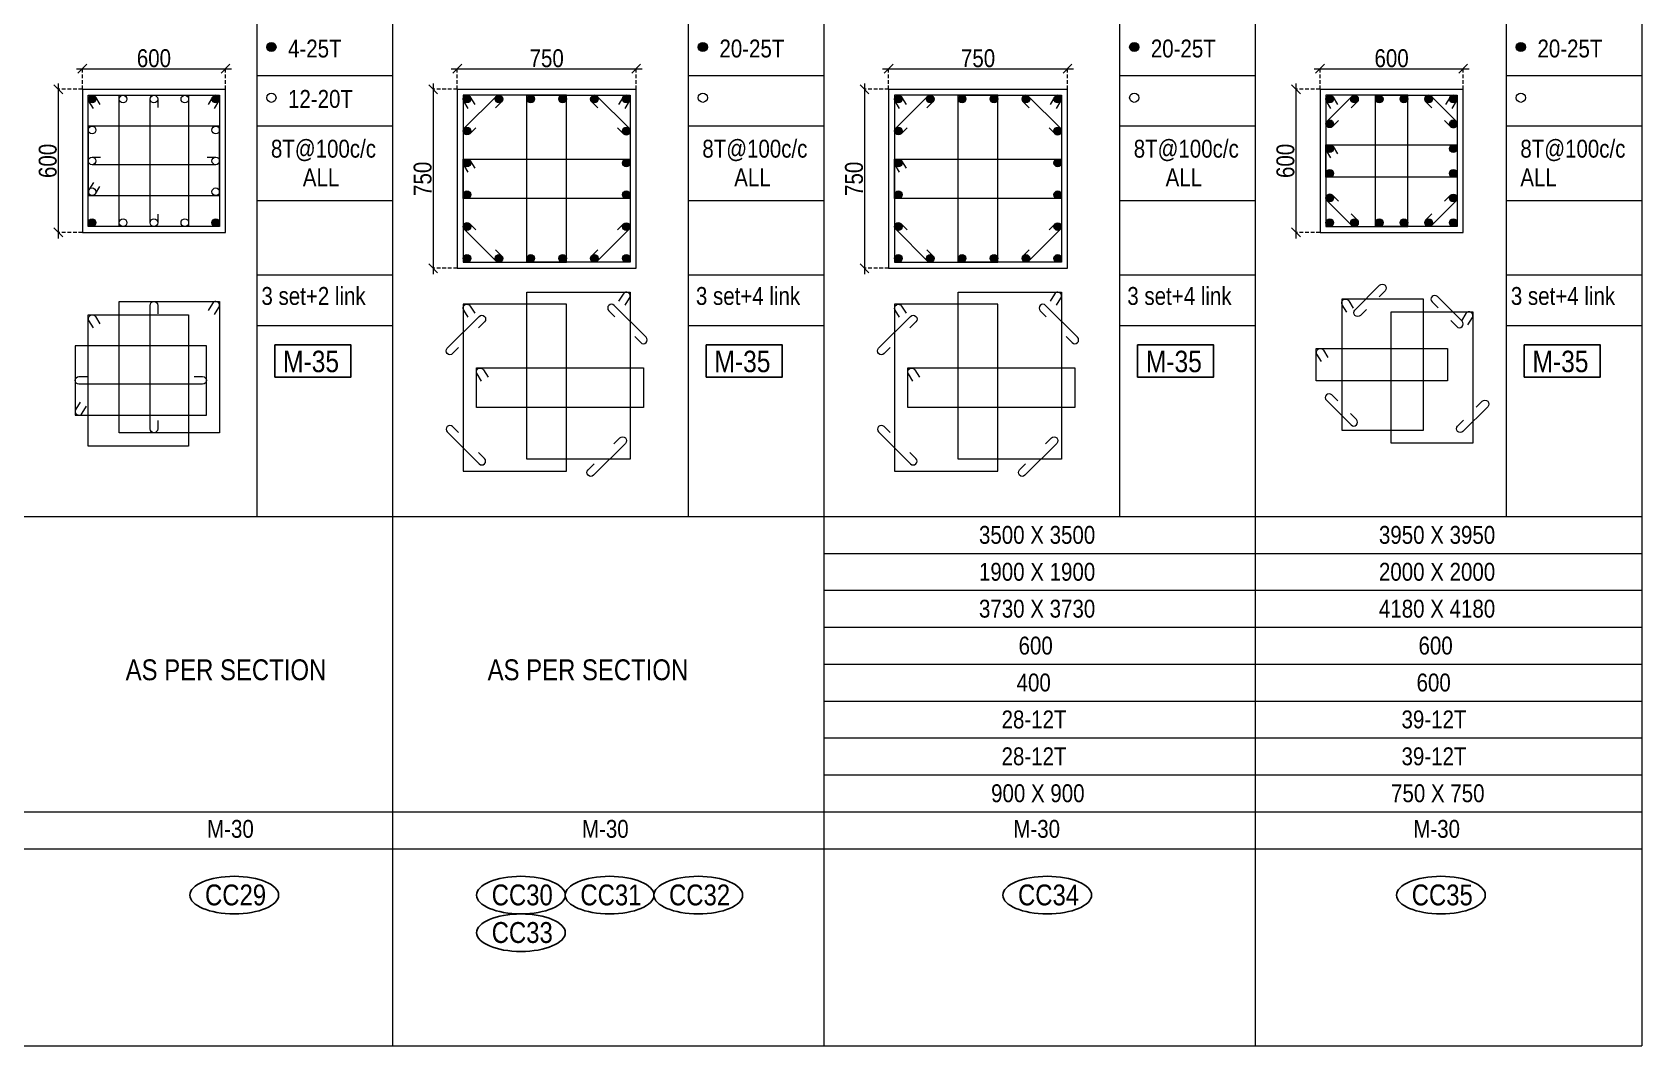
# Model space of a CAD drawing. Header units: millimetres. Extents: x 1112055 to 3390982, y -148532 to 766891.
# Drawn here: x 2640546 to 2667536, y 574628 to 591624 of the extents above; entities that cross this region are included whole.
import ezdxf
from ezdxf.enums import TextEntityAlignment as Align

# ---------------------------------------------------------------- set-up
doc = ezdxf.new("R2010")
doc.units = ezdxf.units.MM
doc.header["$PDMODE"] = 35
doc.header["$PDSIZE"] = -25
doc.linetypes.add('DASHED2', pattern=[0.375, 0.25, -0.125])
doc.linetypes.add('Hidden', pattern=[9.525, 6.35, -3.175])
for name, color, linetype, lineweight in [('B COL. SIZE DIM', 220, 'Continuous', 25), ('B COLSCH', 204, 'Continuous', 20), ('B COLUMN', 1, 'Hidden', 9), ('B STEEL', 34, 'Continuous', 15)]:
    doc.layers.add(name, color=color, linetype=linetype, lineweight=lineweight)
doc.layers.add('B TEXT', color=7, linetype='Continuous')
doc.styles.add('dim inside', font='romans.shx', dxfattribs={"width": 0.8, "height": 125})
doc.styles.add('SWINC', font='swissc.ttf')
doc.dimstyles.new('dim inside', dxfattribs={"dimtxt": 125, "dimasz": 100, "dimexe": 0, "dimexo": 0, "dimgap": 10, "dimtad": 0, "dimdec": 0, "dimzin": 0, "dimdsep": 46, "dimtxsty": 'dim inside', "dimblk": 'SMALL', "dimcen": 0.09, "dimadec": 0, "dimazin": 0, "dimtfac": 1, "dimtdec": 0, "dimtofl": 0, "dimtmove": 0, "dimatfit": 3, "dimfxl": 1, "dimtolj": 1, "dimtzin": 0, "dimarcsym": 2})

# ---------------------------------------------------------------- blocks, each defined once
blk = doc.blocks.new('_Oblique')
at = {"color": 0, "linetype": 'ByBlock', "lineweight": -2}
blk.add_line((-0.5, -0.5), (0.5, 0.5), dxfattribs=at)
blk = doc.blocks.new('*D5345')
at = {"layer": 'B COL. SIZE DIM', "color": 250, "lineweight": 9, "ltscale": 250, "transparency": 16777216}
blk.add_line((2641287, 591011), (2643887, 591011), dxfattribs=at)
at = {"layer": 'B COL. SIZE DIM', "color": 250, "linetype": 'DASHED2', "lineweight": 9, "ltscale": 250, "transparency": 16777216}
for p, q in [((2641387, 590666), (2641387, 591011)), ((2643787, 590666), (2643787, 591011))]:
    blk.add_line(p, q, dxfattribs=at)
at = {"layer": 'Defpoints', "color": 0, "lineweight": 40, "transparency": 16777216}
for p in [(2643787, 591011), (2641387, 590666), (2643787, 590666)]:
    blk.add_point(p, dxfattribs=at)
at = {"layer": 'B COL. SIZE DIM', "color": 250, "lineweight": 9, "transparency": 16777216, "xscale": 150, "yscale": 150, "zscale": 150, "rotation": 180}
blk.add_blockref('_Oblique', (2641387, 591011), dxfattribs=at)
at = {"layer": 'B COL. SIZE DIM', "color": 250, "lineweight": 9, "transparency": 16777216, "xscale": 150, "yscale": 150, "zscale": 150}
blk.add_blockref('_Oblique', (2643787, 591011), dxfattribs=at)
at = {"layer": 'B COL. SIZE DIM', "color": 6, "transparency": 16777216, "insert": (2642587, 591186), "char_height": 300, "attachment_point": 5, "style": 'SWINC'}
blk.add_mtext('\\A1;600', dxfattribs=at)
blk = doc.blocks.new('*D5346')
at = {"layer": 'B COL. SIZE DIM', "color": 250, "lineweight": 9, "ltscale": 250, "transparency": 16777216}
blk.add_line((2640983, 590766), (2640983, 588166), dxfattribs=at)
at = {"layer": 'B COL. SIZE DIM', "color": 250, "linetype": 'DASHED2', "lineweight": 9, "ltscale": 250, "transparency": 16777216}
for p, q in [((2641387, 590666), (2640983, 590666)), ((2641387, 588266), (2640983, 588266))]:
    blk.add_line(p, q, dxfattribs=at)
at = {"layer": 'Defpoints', "color": 0, "lineweight": 40, "transparency": 16777216}
for p in [(2641387, 590666), (2640983, 588266), (2641387, 588266)]:
    blk.add_point(p, dxfattribs=at)
at = {"layer": 'B COL. SIZE DIM', "color": 250, "lineweight": 9, "transparency": 16777216, "xscale": 150, "yscale": 150, "zscale": 150}
for p, rotation in [((2640983, 590666), 90), ((2640983, 588266), 270)]:
    blk.add_blockref('_Oblique', p, dxfattribs=dict(at, rotation=rotation))
at = {"layer": 'B COL. SIZE DIM', "color": 6, "transparency": 16777216, "insert": (2640808, 589466), "char_height": 300, "attachment_point": 5, "rotation": 90, "style": 'SWINC'}
blk.add_mtext('\\A1;600', dxfattribs=at)
blk = doc.blocks.new('*D5357')
at = {"layer": 'B COL. SIZE DIM', "color": 250, "lineweight": 9, "ltscale": 250, "transparency": 16777216}
blk.add_line((2647573, 591011), (2650773, 591011), dxfattribs=at)
at = {"layer": 'B COL. SIZE DIM', "color": 250, "linetype": 'DASHED2', "lineweight": 9, "ltscale": 250, "transparency": 16777216}
for p, q in [((2647673, 590666), (2647673, 591011)), ((2650673, 590666), (2650673, 591011))]:
    blk.add_line(p, q, dxfattribs=at)
at = {"layer": 'Defpoints', "color": 0, "lineweight": 40, "transparency": 16777216}
for p in [(2650673, 591011), (2647673, 590666), (2650673, 590666)]:
    blk.add_point(p, dxfattribs=at)
at = {"layer": 'B COL. SIZE DIM', "color": 250, "lineweight": 9, "transparency": 16777216, "xscale": 150, "yscale": 150, "zscale": 150, "rotation": 180}
blk.add_blockref('_Oblique', (2647673, 591011), dxfattribs=at)
at = {"layer": 'B COL. SIZE DIM', "color": 250, "lineweight": 9, "transparency": 16777216, "xscale": 150, "yscale": 150, "zscale": 150}
blk.add_blockref('_Oblique', (2650673, 591011), dxfattribs=at)
at = {"layer": 'B COL. SIZE DIM', "color": 6, "transparency": 16777216, "insert": (2649173, 591186), "char_height": 300, "attachment_point": 5, "style": 'SWINC'}
blk.add_mtext('\\A1;750', dxfattribs=at)
blk = doc.blocks.new('*D5358')
at = {"layer": 'B COL. SIZE DIM', "color": 250, "lineweight": 9, "ltscale": 250, "transparency": 16777216}
blk.add_line((2647269, 590766), (2647269, 587566), dxfattribs=at)
at = {"layer": 'B COL. SIZE DIM', "color": 250, "linetype": 'DASHED2', "lineweight": 9, "ltscale": 250, "transparency": 16777216}
for p, q in [((2647673, 590666), (2647269, 590666)), ((2647673, 587666), (2647269, 587666))]:
    blk.add_line(p, q, dxfattribs=at)
at = {"layer": 'Defpoints', "color": 0, "lineweight": 40, "transparency": 16777216}
for p in [(2647673, 590666), (2647269, 587666), (2647673, 587666)]:
    blk.add_point(p, dxfattribs=at)
at = {"layer": 'B COL. SIZE DIM', "color": 250, "lineweight": 9, "transparency": 16777216, "xscale": 150, "yscale": 150, "zscale": 150}
for p, rotation in [((2647269, 590666), 90), ((2647269, 587666), 270)]:
    blk.add_blockref('_Oblique', p, dxfattribs=dict(at, rotation=rotation))
at = {"layer": 'B COL. SIZE DIM', "color": 6, "transparency": 16777216, "insert": (2647094, 589166), "char_height": 300, "attachment_point": 5, "rotation": 90, "style": 'SWINC'}
blk.add_mtext('\\A1;750', dxfattribs=at)
blk = doc.blocks.new('*D5369')
at = {"layer": 'B COL. SIZE DIM', "color": 250, "lineweight": 9, "ltscale": 250, "transparency": 16777216}
blk.add_line((2662040, 591011), (2664640, 591011), dxfattribs=at)
at = {"layer": 'B COL. SIZE DIM', "color": 250, "linetype": 'DASHED2', "lineweight": 9, "ltscale": 250, "transparency": 16777216}
for p, q in [((2662140, 590666), (2662140, 591011)), ((2664540, 590666), (2664540, 591011))]:
    blk.add_line(p, q, dxfattribs=at)
at = {"layer": 'Defpoints', "color": 0, "lineweight": 40, "transparency": 16777216}
for p in [(2664540, 591011), (2662140, 590666), (2664540, 590666)]:
    blk.add_point(p, dxfattribs=at)
at = {"layer": 'B COL. SIZE DIM', "color": 250, "lineweight": 9, "transparency": 16777216, "xscale": 150, "yscale": 150, "zscale": 150, "rotation": 180}
blk.add_blockref('_Oblique', (2662140, 591011), dxfattribs=at)
at = {"layer": 'B COL. SIZE DIM', "color": 250, "lineweight": 9, "transparency": 16777216, "xscale": 150, "yscale": 150, "zscale": 150}
blk.add_blockref('_Oblique', (2664540, 591011), dxfattribs=at)
at = {"layer": 'B COL. SIZE DIM', "color": 6, "transparency": 16777216, "insert": (2663340, 591186), "char_height": 300, "attachment_point": 5, "style": 'SWINC'}
blk.add_mtext('\\A1;600', dxfattribs=at)
blk = doc.blocks.new('*D5370')
at = {"layer": 'B COL. SIZE DIM', "color": 250, "lineweight": 9, "ltscale": 250, "transparency": 16777216}
blk.add_line((2661736, 590766), (2661736, 588166), dxfattribs=at)
at = {"layer": 'B COL. SIZE DIM', "color": 250, "linetype": 'DASHED2', "lineweight": 9, "ltscale": 250, "transparency": 16777216}
for p, q in [((2662140, 590666), (2661736, 590666)), ((2662140, 588266), (2661736, 588266))]:
    blk.add_line(p, q, dxfattribs=at)
at = {"layer": 'Defpoints', "color": 0, "lineweight": 40, "transparency": 16777216}
for p in [(2662140, 590666), (2661736, 588266), (2662140, 588266)]:
    blk.add_point(p, dxfattribs=at)
at = {"layer": 'B COL. SIZE DIM', "color": 250, "lineweight": 9, "transparency": 16777216, "xscale": 150, "yscale": 150, "zscale": 150}
for p, rotation in [((2661736, 590666), 90), ((2661736, 588266), 270)]:
    blk.add_blockref('_Oblique', p, dxfattribs=dict(at, rotation=rotation))
at = {"layer": 'B COL. SIZE DIM', "color": 6, "transparency": 16777216, "insert": (2661561, 589466), "char_height": 300, "attachment_point": 5, "rotation": 90, "style": 'SWINC'}
blk.add_mtext('\\A1;600', dxfattribs=at)
blk = doc.blocks.new('*D5381')
at = {"layer": 'B COL. SIZE DIM', "color": 250, "lineweight": 9, "ltscale": 250, "transparency": 16777216}
blk.add_line((2654806, 591011), (2658006, 591011), dxfattribs=at)
at = {"layer": 'B COL. SIZE DIM', "color": 250, "linetype": 'DASHED2', "lineweight": 9, "ltscale": 250, "transparency": 16777216}
for p, q in [((2654906, 590666), (2654906, 591011)), ((2657906, 590666), (2657906, 591011))]:
    blk.add_line(p, q, dxfattribs=at)
at = {"layer": 'Defpoints', "color": 0, "lineweight": 40, "transparency": 16777216}
for p in [(2657906, 591011), (2654906, 590666), (2657906, 590666)]:
    blk.add_point(p, dxfattribs=at)
at = {"layer": 'B COL. SIZE DIM', "color": 250, "lineweight": 9, "transparency": 16777216, "xscale": 150, "yscale": 150, "zscale": 150, "rotation": 180}
blk.add_blockref('_Oblique', (2654906, 591011), dxfattribs=at)
at = {"layer": 'B COL. SIZE DIM', "color": 250, "lineweight": 9, "transparency": 16777216, "xscale": 150, "yscale": 150, "zscale": 150}
blk.add_blockref('_Oblique', (2657906, 591011), dxfattribs=at)
at = {"layer": 'B COL. SIZE DIM', "color": 6, "transparency": 16777216, "insert": (2656406, 591186), "char_height": 300, "attachment_point": 5, "style": 'SWINC'}
blk.add_mtext('\\A1;750', dxfattribs=at)
blk = doc.blocks.new('*D5382')
at = {"layer": 'B COL. SIZE DIM', "color": 250, "lineweight": 9, "ltscale": 250, "transparency": 16777216}
blk.add_line((2654502, 590766), (2654502, 587566), dxfattribs=at)
at = {"layer": 'B COL. SIZE DIM', "color": 250, "linetype": 'DASHED2', "lineweight": 9, "ltscale": 250, "transparency": 16777216}
for p, q in [((2654906, 590666), (2654502, 590666)), ((2654906, 587666), (2654502, 587666))]:
    blk.add_line(p, q, dxfattribs=at)
at = {"layer": 'Defpoints', "color": 0, "lineweight": 40, "transparency": 16777216}
for p in [(2654906, 590666), (2654502, 587666), (2654906, 587666)]:
    blk.add_point(p, dxfattribs=at)
at = {"layer": 'B COL. SIZE DIM', "color": 250, "lineweight": 9, "transparency": 16777216, "xscale": 150, "yscale": 150, "zscale": 150}
for p, rotation in [((2654502, 590666), 90), ((2654502, 587666), 270)]:
    blk.add_blockref('_Oblique', p, dxfattribs=dict(at, rotation=rotation))
at = {"layer": 'B COL. SIZE DIM', "color": 6, "transparency": 16777216, "insert": (2654327, 589166), "char_height": 300, "attachment_point": 5, "rotation": 90, "style": 'SWINC'}
blk.add_mtext('\\A1;750', dxfattribs=at)

msp = doc.modelspace()

# ---------------------------------------------------------------- hatches: boundary and pattern name
at = {"layer": 'B STEEL', "lineweight": 9, "ltscale": 0.5}
h = msp.add_hatch(color=34, dxfattribs=at)
edge = h.paths.add_edge_path()
edge.add_arc((2644557.5, 591375), 76.8, 0, 360)
h = msp.add_hatch(color=34, dxfattribs=at)
edge = h.paths.add_edge_path()
edge.add_arc((2651791, 591375), 76.8, 0, 360)
h = msp.add_hatch(color=34, dxfattribs=at)
edge = h.paths.add_edge_path()
edge.add_arc((2659024.6, 591375), 76.8, 0, 360)
h = msp.add_hatch(color=34, dxfattribs=at)
edge = h.paths.add_edge_path()
edge.add_arc((2665507.5, 591375), 76.8, 0, 360)
h = msp.add_hatch(color=34, dxfattribs=at)
edge = h.paths.add_edge_path()
edge.add_arc((2641551.3, 590501.8), 64, 0, 360)
h = msp.add_hatch(color=34, dxfattribs=at)
edge = h.paths.add_edge_path()
edge.add_arc((2643623.3, 590501.8), 64, 180, 540, ccw=False)
h = msp.add_hatch(color=34, dxfattribs=at)
edge = h.paths.add_edge_path()
edge.add_arc((2647836.7, 590501.8), 64, 0, 360)
at = {"layer": 'B STEEL'}
h = msp.add_hatch(color=34, dxfattribs=at)
edge = h.paths.add_edge_path()
edge.add_arc((2648371.1, 590501.8), 64, 0, 360)
h = msp.add_hatch(color=34, dxfattribs=at)
edge = h.paths.add_edge_path()
edge.add_arc((2648905.4, 590501.8), 64, 0, 360)
h = msp.add_hatch(color=34, dxfattribs=at)
edge = h.paths.add_edge_path()
edge.add_arc((2649439.8, 590501.8), 64, 0, 360)
h = msp.add_hatch(color=34, dxfattribs=at)
edge = h.paths.add_edge_path()
edge.add_arc((2649974.2, 590501.8), 64, 0, 360)
at = {"layer": 'B STEEL', "lineweight": 9, "ltscale": 0.5}
h = msp.add_hatch(color=34, dxfattribs=at)
edge = h.paths.add_edge_path()
edge.add_arc((2650508.6, 590501.8), 64, 180, 540, ccw=False)
h = msp.add_hatch(color=34, dxfattribs=at)
edge = h.paths.add_edge_path()
edge.add_arc((2655070.2, 590501.8), 64, 0, 360)
at = {"layer": 'B STEEL'}
h = msp.add_hatch(color=34, dxfattribs=at)
edge = h.paths.add_edge_path()
edge.add_arc((2655604.6, 590501.8), 64, 0, 360)
h = msp.add_hatch(color=34, dxfattribs=at)
edge = h.paths.add_edge_path()
edge.add_arc((2656139, 590501.8), 64, 0, 360)
h = msp.add_hatch(color=34, dxfattribs=at)
edge = h.paths.add_edge_path()
edge.add_arc((2656673.4, 590501.8), 64, 0, 360)
h = msp.add_hatch(color=34, dxfattribs=at)
edge = h.paths.add_edge_path()
edge.add_arc((2657207.8, 590501.8), 64, 0, 360)
at = {"layer": 'B STEEL', "lineweight": 9, "ltscale": 0.5}
h = msp.add_hatch(color=34, dxfattribs=at)
edge = h.paths.add_edge_path()
edge.add_arc((2657742.2, 590501.8), 64, 180, 540, ccw=False)
h = msp.add_hatch(color=34, dxfattribs=at)
edge = h.paths.add_edge_path()
edge.add_arc((2662303.7, 590501.8), 64, 0, 360)
h = msp.add_hatch(color=34, dxfattribs=at)
edge = h.paths.add_edge_path()
edge.add_arc((2662718.1, 590501.8), 64, 180, 540, ccw=False)
at = {"layer": 'B STEEL'}
h = msp.add_hatch(color=34, dxfattribs=at)
edge = h.paths.add_edge_path()
edge.add_arc((2663132.5, 590501.8), 64, 0, 360)
h = msp.add_hatch(color=34, dxfattribs=at)
edge = h.paths.add_edge_path()
edge.add_arc((2663546.9, 590501.8), 64, 0, 360)
at = {"layer": 'B STEEL', "lineweight": 9, "ltscale": 0.5}
h = msp.add_hatch(color=34, dxfattribs=at)
edge = h.paths.add_edge_path()
edge.add_arc((2663961.3, 590501.8), 64, 180, 540, ccw=False)
h = msp.add_hatch(color=34, dxfattribs=at)
edge = h.paths.add_edge_path()
edge.add_arc((2664375.7, 590501.8), 64, 180, 540, ccw=False)
at = {"layer": 'B STEEL'}
h = msp.add_hatch(color=34, dxfattribs=at)
edge = h.paths.add_edge_path()
edge.add_arc((2647836.7, 589967.4), 64, 0, 360)
h = msp.add_hatch(color=34, dxfattribs=at)
edge = h.paths.add_edge_path()
edge.add_arc((2650508.6, 589967.4), 64, 0, 360)
h = msp.add_hatch(color=34, dxfattribs=at)
edge = h.paths.add_edge_path()
edge.add_arc((2655070.2, 589967.4), 64, 0, 360)
h = msp.add_hatch(color=34, dxfattribs=at)
edge = h.paths.add_edge_path()
edge.add_arc((2657742.2, 589967.4), 64, 0, 360)
at = {"layer": 'B STEEL', "lineweight": 9, "ltscale": 0.5}
h = msp.add_hatch(color=34, dxfattribs=at)
edge = h.paths.add_edge_path()
edge.add_arc((2662303.7, 590087.4), 64, 0, 360)
h = msp.add_hatch(color=34, dxfattribs=at)
edge = h.paths.add_edge_path()
edge.add_arc((2664375.7, 590087.4), 64, 180, 540, ccw=False)
at = {"layer": 'B STEEL'}
h = msp.add_hatch(color=34, dxfattribs=at)
edge = h.paths.add_edge_path()
edge.add_arc((2662303.7, 589673), 64, 0, 360)
h = msp.add_hatch(color=34, dxfattribs=at)
edge = h.paths.add_edge_path()
edge.add_arc((2664375.7, 589673), 64, 0, 360)
h = msp.add_hatch(color=34, dxfattribs=at)
edge = h.paths.add_edge_path()
edge.add_arc((2647836.7, 589433), 64, 0, 360)
h = msp.add_hatch(color=34, dxfattribs=at)
edge = h.paths.add_edge_path()
edge.add_arc((2650508.6, 589433), 64, 0, 360)
h = msp.add_hatch(color=34, dxfattribs=at)
edge = h.paths.add_edge_path()
edge.add_arc((2655070.2, 589433), 64, 0, 360)
h = msp.add_hatch(color=34, dxfattribs=at)
edge = h.paths.add_edge_path()
edge.add_arc((2657742.2, 589433), 64, 0, 360)
h = msp.add_hatch(color=34, dxfattribs=at)
edge = h.paths.add_edge_path()
edge.add_arc((2662303.7, 589258.6), 64, 0, 360)
h = msp.add_hatch(color=34, dxfattribs=at)
edge = h.paths.add_edge_path()
edge.add_arc((2664375.7, 589258.6), 64, 0, 360)
h = msp.add_hatch(color=34, dxfattribs=at)
edge = h.paths.add_edge_path()
edge.add_arc((2647836.7, 588898.6), 64, 0, 360)
h = msp.add_hatch(color=34, dxfattribs=at)
edge = h.paths.add_edge_path()
edge.add_arc((2650508.6, 588898.6), 64, 0, 360)
h = msp.add_hatch(color=34, dxfattribs=at)
edge = h.paths.add_edge_path()
edge.add_arc((2655070.2, 588898.6), 64, 0, 360)
h = msp.add_hatch(color=34, dxfattribs=at)
edge = h.paths.add_edge_path()
edge.add_arc((2657742.2, 588898.6), 64, 0, 360)
at = {"layer": 'B STEEL', "lineweight": 9, "ltscale": 0.5}
h = msp.add_hatch(color=34, dxfattribs=at)
edge = h.paths.add_edge_path()
edge.add_arc((2662303.7, 588844.2), 64, 0, 360)
h = msp.add_hatch(color=34, dxfattribs=at)
edge = h.paths.add_edge_path()
edge.add_arc((2664375.7, 588844.2), 64, 180, 540, ccw=False)
h = msp.add_hatch(color=34, dxfattribs=at)
edge = h.paths.add_edge_path()
edge.add_arc((2641551.3, 588429.9), 64, 0, 360, ccw=False)
h = msp.add_hatch(color=34, dxfattribs=at)
edge = h.paths.add_edge_path()
edge.add_arc((2643623.3, 588429.9), 64, -180, 180)
at = {"layer": 'B STEEL'}
h = msp.add_hatch(color=34, dxfattribs=at)
edge = h.paths.add_edge_path()
edge.add_arc((2647836.7, 588364.2), 64, 0, 360)
h = msp.add_hatch(color=34, dxfattribs=at)
edge = h.paths.add_edge_path()
edge.add_arc((2650508.6, 588364.2), 64, 0, 360)
h = msp.add_hatch(color=34, dxfattribs=at)
edge = h.paths.add_edge_path()
edge.add_arc((2655070.2, 588364.2), 64, 0, 360)
h = msp.add_hatch(color=34, dxfattribs=at)
edge = h.paths.add_edge_path()
edge.add_arc((2657742.2, 588364.2), 64, 0, 360)
at = {"layer": 'B STEEL', "lineweight": 9, "ltscale": 0.5}
h = msp.add_hatch(color=34, dxfattribs=at)
edge = h.paths.add_edge_path()
edge.add_arc((2662303.7, 588429.9), 64, 0, 360, ccw=False)
h = msp.add_hatch(color=34, dxfattribs=at)
edge = h.paths.add_edge_path()
edge.add_arc((2662718.1, 588429.9), 64, -180, 180)
at = {"layer": 'B STEEL'}
h = msp.add_hatch(color=34, dxfattribs=at)
edge = h.paths.add_edge_path()
edge.add_arc((2663132.5, 588429.9), 64, 0, 360)
h = msp.add_hatch(color=34, dxfattribs=at)
edge = h.paths.add_edge_path()
edge.add_arc((2663546.9, 588429.9), 64, 0, 360)
at = {"layer": 'B STEEL', "lineweight": 9, "ltscale": 0.5}
h = msp.add_hatch(color=34, dxfattribs=at)
edge = h.paths.add_edge_path()
edge.add_arc((2663961.3, 588429.9), 64, -180, 180)
h = msp.add_hatch(color=34, dxfattribs=at)
edge = h.paths.add_edge_path()
edge.add_arc((2664375.7, 588429.9), 64, -180, 180)
h = msp.add_hatch(color=34, dxfattribs=at)
edge = h.paths.add_edge_path()
edge.add_arc((2647836.7, 587829.9), 64, 0, 360, ccw=False)
at = {"layer": 'B STEEL'}
h = msp.add_hatch(color=34, dxfattribs=at)
edge = h.paths.add_edge_path()
edge.add_arc((2648371.1, 587829.9), 64, 0, 360)
h = msp.add_hatch(color=34, dxfattribs=at)
edge = h.paths.add_edge_path()
edge.add_arc((2648905.4, 587829.9), 64, 0, 360)
h = msp.add_hatch(color=34, dxfattribs=at)
edge = h.paths.add_edge_path()
edge.add_arc((2649439.8, 587829.9), 64, 0, 360)
h = msp.add_hatch(color=34, dxfattribs=at)
edge = h.paths.add_edge_path()
edge.add_arc((2649974.2, 587829.9), 64, 0, 360)
at = {"layer": 'B STEEL', "lineweight": 9, "ltscale": 0.5}
h = msp.add_hatch(color=34, dxfattribs=at)
edge = h.paths.add_edge_path()
edge.add_arc((2650508.6, 587829.9), 64, -180, 180)
h = msp.add_hatch(color=34, dxfattribs=at)
edge = h.paths.add_edge_path()
edge.add_arc((2655070.2, 587829.9), 64, 0, 360, ccw=False)
at = {"layer": 'B STEEL'}
h = msp.add_hatch(color=34, dxfattribs=at)
edge = h.paths.add_edge_path()
edge.add_arc((2655604.6, 587829.9), 64, 0, 360)
h = msp.add_hatch(color=34, dxfattribs=at)
edge = h.paths.add_edge_path()
edge.add_arc((2656139, 587829.9), 64, 0, 360)
h = msp.add_hatch(color=34, dxfattribs=at)
edge = h.paths.add_edge_path()
edge.add_arc((2656673.4, 587829.9), 64, 0, 360)
h = msp.add_hatch(color=34, dxfattribs=at)
edge = h.paths.add_edge_path()
edge.add_arc((2657207.8, 587829.9), 64, 0, 360)
at = {"layer": 'B STEEL', "lineweight": 9, "ltscale": 0.5}
h = msp.add_hatch(color=34, dxfattribs=at)
edge = h.paths.add_edge_path()
edge.add_arc((2657742.2, 587829.9), 64, -180, 180)

# ---------------------------------------------------------------- linework, layer by layer
at = {"layer": 'B COLSCH', "color": 250, "lineweight": 0}
for p, q in [((2667535.6, 650741.2), (2667535.6, 574628.3)), ((2644311.2, 649422.2), (2644311.2, 583503.5)), ((2646585.6, 649422.2), (2646585.6, 574628.3)), ((2653819.1, 649422.2), (2653819.1, 574628.3)), ((2661052.7, 649422.2), (2661052.7, 574628.3)), ((2651544.7, 641182.4), (2651544.7, 583503.5)), ((2658778.3, 641182.4), (2658778.3, 583503.5)), ((2665261.2, 641182.4), (2665261.2, 583503.5)), ((2644311.2, 590898.3), (2646585.6, 590898.3)), ((2651544.7, 590898.3), (2653819.1, 590898.3)), ((2658778.3, 590898.3), (2661052.7, 590898.3)), ((2665261.2, 590898.3), (2667535.6, 590898.3)), ((2644311.2, 590053.3), (2646585.6, 590053.3)), ((2651544.7, 590053.3), (2653819.1, 590053.3)), ((2658778.3, 590053.3), (2661052.7, 590053.3)), ((2665261.2, 590053.3), (2667535.6, 590053.3)), ((2644311.2, 588803.5), (2646585.6, 588803.5)), ((2651544.7, 588803.5), (2653819.1, 588803.5)), ((2658778.3, 588803.5), (2661052.7, 588803.5)), ((2665261.2, 588803.5), (2667535.6, 588803.5)), ((2644311.2, 587553.8), (2646585.6, 587553.8)), ((2651544.7, 587553.8), (2653819.1, 587553.8)), ((2658778.3, 587553.8), (2661052.7, 587553.8)), ((2665261.2, 587553.8), (2667535.6, 587553.8)), ((2644311.2, 586708.8), (2646585.6, 586708.8)), ((2651544.7, 586708.8), (2653819.1, 586708.8)), ((2658778.3, 586708.8), (2661052.7, 586708.8)), ((2665261.2, 586708.8), (2667535.6, 586708.8)), ((2487307.1, 583503.5), (2667535.6, 583503.5)), ((2653819.1, 582884.6), (2667535.6, 582884.6)), ((2653819.1, 582265.7), (2667535.6, 582265.7)), ((2653819.1, 581646.9), (2667535.6, 581646.9)), ((2653819.1, 581028), (2667535.6, 581028)), ((2653819.1, 580409.1), (2667535.6, 580409.1)), ((2653819.1, 579790.3), (2667535.6, 579790.3)), ((2653819.1, 579171.4), (2667535.6, 579171.4)), ((2487307.1, 578552.6), (2667535.6, 578552.6)), ((2487307.1, 577933.7), (2667535.6, 577933.7)), ((2487307.1, 574628.3), (2667535.6, 574628.3))]:
    msp.add_line(p, q, dxfattribs=at)
at = {"layer": 'B COLUMN', "color": 1, "linetype": 'ByBlock', "lineweight": 20}
for points in [[(2641387.3, 588265.8), (2643787.3, 588265.8), (2643787.3, 590665.8), (2641387.3, 590665.8)], [(2647672.6, 587665.8), (2650672.6, 587665.8), (2650672.6, 590665.8), (2647672.6, 590665.8)], [(2654906.2, 587665.8), (2657906.2, 587665.8), (2657906.2, 590665.8), (2654906.2, 590665.8)], [(2662139.7, 588265.8), (2664539.7, 588265.8), (2664539.7, 590665.8), (2662139.7, 590665.8)]]:
    msp.add_lwpolyline(points, close=True, dxfattribs=at)
at = {"layer": 'B STEEL', "color": 34, "lineweight": 9, "ltscale": 0.5}
for points in [[(2641571.6, 590346.8), (2641496.8, 590468.3, -1), (2641605.8, 590535.4), (2641680.6, 590413.9)], [(2642651.3, 588572.5), (2642651.3, 588429.9, -1), (2642523.3, 588429.9), (2642523.3, 590501.8, -1), (2642651.3, 590501.8), (2642651.3, 590359.2)], [(2643603, 590346.8), (2643677.8, 590468.3, 1), (2643568.8, 590535.4), (2643494, 590413.9)], [(2647856.9, 590346.8), (2647782.1, 590468.3, -1), (2647891.2, 590535.4), (2647965.9, 590413.9)], [(2647982.8, 590023), (2647881.9, 589922.2, -1), (2647791.4, 590012.7), (2648325.8, 590547.1, -1), (2648416.3, 590456.5), (2648315.5, 590355.7)], [(2650362.5, 590023), (2650463.4, 589922.2, 1), (2650553.9, 590012.7), (2650019.5, 590547.1, 1), (2649929, 590456.5), (2650029.8, 590355.7)], [(2650488.4, 590346.8), (2650563.1, 590468.3, 1), (2650454.1, 590535.4), (2650379.3, 590413.9)], [(2655090.4, 590346.8), (2655015.7, 590468.3, -1), (2655124.7, 590535.4), (2655199.5, 590413.9)], [(2655216.3, 590023), (2655115.5, 589922.2, -1), (2655024.9, 590012.7), (2655559.3, 590547.1, -1), (2655649.9, 590456.5), (2655549, 590355.7)], [(2657596, 590023), (2657696.9, 589922.2, 1), (2657787.4, 590012.7), (2657253, 590547.1, 1), (2657162.5, 590456.5), (2657263.4, 590355.7)], [(2657721.9, 590346.8), (2657796.7, 590468.3, 1), (2657687.6, 590535.4), (2657612.9, 590413.9)], [(2662324, 590346.8), (2662249.2, 590468.3, -1), (2662358.3, 590535.4), (2662433, 590413.9)], [(2662449.9, 590143), (2662349, 590042.2, -1), (2662258.5, 590132.7), (2662672.9, 590547.1, -1), (2662763.4, 590456.5), (2662662.5, 590355.7)], [(2664229.6, 590143), (2664330.4, 590042.2, 1), (2664421, 590132.7), (2664006.6, 590547.1, 1), (2663916, 590456.5), (2664016.9, 590355.7)], [(2664355.5, 590346.8), (2664430.2, 590468.3, 1), (2664321.2, 590535.4), (2664246.4, 590413.9)], [(2662324, 589518), (2662249.2, 589639.5, -1), (2662358.3, 589706.6), (2662433, 589585.1)], [(2643480.6, 589529.9), (2643623.3, 589529.9, -1), (2643623.3, 589401.8), (2641551.3, 589401.8, -1), (2641551.3, 589529.9), (2641694, 589529.9)], [(2647856.9, 589278), (2647782.1, 589399.5, -1), (2647891.2, 589466.6), (2647965.9, 589345.1)], [(2655090.4, 589278), (2655015.7, 589399.5, -1), (2655124.7, 589466.6), (2655199.5, 589345.1)], [(2641571.6, 589102.9), (2641496.8, 588981.4, 1), (2641605.8, 588914.3), (2641680.6, 589035.8)], [(2662449.9, 588788.6), (2662349, 588889.5, 1), (2662258.5, 588799), (2662672.9, 588384.6, 1), (2662763.4, 588475.1), (2662662.5, 588576)], [(2664229.6, 588788.6), (2664330.4, 588889.5, -1), (2664421, 588799), (2664006.6, 588384.6, -1), (2663916, 588475.1), (2664016.9, 588576)], [(2647982.8, 588308.6), (2647881.9, 588409.5, 1), (2647791.4, 588319), (2648325.8, 587784.6, 1), (2648416.3, 587875.1), (2648315.5, 587976)], [(2650362.5, 588308.6), (2650463.4, 588409.5, -1), (2650553.9, 588319), (2650019.5, 587784.6, -1), (2649929, 587875.1), (2650029.8, 587976)], [(2655216.3, 588308.6), (2655115.5, 588409.5, 1), (2655024.9, 588319), (2655559.3, 587784.6, 1), (2655649.9, 587875.1), (2655549, 587976)], [(2657596, 588308.6), (2657696.9, 588409.5, -1), (2657787.4, 588319), (2657253, 587784.6, -1), (2657162.5, 587875.1), (2657263.4, 587976)], [(2662916.8, 586975.7), (2662816, 586874.8, -1), (2662725.4, 586965.3), (2663139.8, 587379.7, -1), (2663230.3, 587289.2), (2663129.5, 587188.3)], [(2642651.3, 585114.7), (2642651.3, 584972.1, -1), (2642523.3, 584972.1), (2642523.3, 587044, -1), (2642651.3, 587044), (2642651.3, 586901.4)], [(2643603, 586889), (2643677.8, 587010.5, 1), (2643568.8, 587077.6), (2643494, 586956.1)], [(2647856.9, 586843.2), (2647782.1, 586964.7, -1), (2647891.2, 587031.8), (2647965.9, 586910.3)], [(2650648.4, 586519.4), (2650749.3, 586418.6, 1), (2650839.8, 586509.1), (2650305.4, 587043.5, 1), (2650214.9, 586953), (2650315.8, 586852.1)], [(2650488.4, 587045.6), (2650563.1, 587167.1, 1), (2650454.1, 587234.2), (2650379.3, 587112.7)], [(2655090.4, 586843.2), (2655015.7, 586964.7, -1), (2655124.7, 587031.8), (2655199.5, 586910.3)], [(2657882, 586519.4), (2657982.8, 586418.6, 1), (2658073.4, 586509.1), (2657539, 587043.5, 1), (2657448.5, 586953), (2657549.3, 586852.1)], [(2657721.9, 587045.6), (2657796.7, 587167.1, 1), (2657687.6, 587234.2), (2657612.9, 587112.7)], [(2662588, 586931.2), (2662513.2, 587052.7, -1), (2662622.3, 587119.8), (2662697, 586998.3)], [(2664331.4, 586788.2), (2664432.3, 586687.3, 1), (2664522.8, 586777.8), (2664108.5, 587192.2, 1), (2664017.9, 587101.7), (2664118.8, 587000.8)], [(2641571.6, 586665.9), (2641496.8, 586787.4, -1), (2641605.8, 586854.5), (2641680.6, 586733)], [(2647696.8, 586334.9), (2647596, 586234, -1), (2647505.4, 586324.5), (2648039.8, 586858.9, -1), (2648130.4, 586768.4), (2648029.5, 586667.5)], [(2654930.4, 586334.9), (2654829.5, 586234, -1), (2654739, 586324.5), (2655273.4, 586858.9, -1), (2655363.9, 586768.4), (2655263.1, 586667.5)], [(2664619.5, 586716.6), (2664694.2, 586838.1, 1), (2664585.2, 586905.2), (2664510.4, 586783.7)], [(2662162.1, 586102.4), (2662087.3, 586223.9, -1), (2662196.3, 586291), (2662271.1, 586169.5)], [(2648080.1, 585774.4), (2648005.3, 585895.9, -1), (2648114.3, 585963), (2648189.1, 585841.5)], [(2655313.6, 585774.4), (2655238.8, 585895.9, -1), (2655347.9, 585963), (2655422.6, 585841.5)], [(2643259.4, 585849), (2643402, 585849, -1), (2643402, 585721), (2641330, 585721, -1), (2641330, 585849), (2641472.7, 585849)], [(2641350.3, 585422), (2641275.5, 585300.5, 1), (2641384.6, 585233.4), (2641459.3, 585354.9)], [(2662437.7, 585442), (2662336.8, 585542.9, 1), (2662246.3, 585452.4), (2662660.7, 585038, 1), (2662751.2, 585128.5), (2662650.4, 585229.4)], [(2664760, 585334.1), (2664860.8, 585435, -1), (2664951.4, 585344.4), (2664537, 584930.1, -1), (2664446.5, 585020.6), (2664547.3, 585121.5)], [(2647696.8, 584910.6), (2647596, 585011.4, 1), (2647505.4, 584920.9), (2648039.8, 584386.5, 1), (2648130.4, 584477), (2648029.5, 584577.9)], [(2654930.4, 584910.6), (2654829.5, 585011.4, 1), (2654739, 584920.9), (2655273.4, 584386.5, 1), (2655363.9, 584477), (2655263.1, 584577.9)], [(2650301, 584719.5), (2650401.9, 584820.3, -1), (2650492.4, 584729.8), (2649958, 584195.4, -1), (2649867.5, 584285.9), (2649968.3, 584386.8)], [(2657534.5, 584719.5), (2657635.4, 584820.3, -1), (2657725.9, 584729.8), (2657191.6, 584195.4, -1), (2657101, 584285.9), (2657201.9, 584386.8)]]:
    msp.add_lwpolyline(points, format="xyb", dxfattribs=at)
for points in [[(2643169.3, 590565.8), (2643169.3, 588365.8), (2641487.3, 588365.8), (2641487.3, 590565.8)], [(2643687.3, 590565.8), (2643687.3, 588365.8), (2642005.3, 588365.8), (2642005.3, 590565.8)], [(2647772.6, 587765.8), (2649503.9, 587765.8), (2649503.9, 590565.8), (2647772.6, 590565.8)], [(2650572.6, 587765.8), (2648841.4, 587765.8), (2648841.4, 590565.8), (2650572.6, 590565.8)], [(2655006.2, 587765.8), (2656737.4, 587765.8), (2656737.4, 590565.8), (2655006.2, 590565.8)], [(2657806.2, 587765.8), (2656075, 587765.8), (2656075, 590565.8), (2657806.2, 590565.8)], [(2662239.7, 588365.8), (2663610.9, 588365.8), (2663610.9, 590565.8), (2662239.7, 590565.8)], [(2664439.7, 588365.8), (2663068.5, 588365.8), (2663068.5, 590565.8), (2664439.7, 590565.8)], [(2641487.3, 588883.8), (2643687.3, 588883.8), (2643687.3, 590047.8), (2641487.3, 590047.8)], [(2662239.7, 589737), (2664439.7, 589737), (2664439.7, 589194.6), (2662239.7, 589194.6)], [(2647772.6, 589497), (2650572.6, 589497), (2650572.6, 588834.6), (2647772.6, 588834.6)], [(2655006.2, 589497), (2657806.2, 589497), (2657806.2, 588834.6), (2655006.2, 588834.6)], [(2643687.3, 587108.1), (2643687.3, 584908.1), (2642005.3, 584908.1), (2642005.3, 587108.1)], [(2647772.6, 584262.3), (2649503.9, 584262.3), (2649503.9, 587062.3), (2647772.6, 587062.3)], [(2650572.6, 584464.6), (2648841.4, 584464.6), (2648841.4, 587264.6), (2650572.6, 587264.6)], [(2655006.2, 584262.3), (2656737.4, 584262.3), (2656737.4, 587062.3), (2655006.2, 587062.3)], [(2657806.2, 584464.6), (2656075, 584464.6), (2656075, 587264.6), (2657806.2, 587264.6)], [(2662503.7, 584950.2), (2663874.9, 584950.2), (2663874.9, 587150.2), (2662503.7, 587150.2)], [(2643169.3, 586885), (2643169.3, 584685), (2641487.3, 584685), (2641487.3, 586885)], [(2664703.7, 584735.7), (2663332.5, 584735.7), (2663332.5, 586935.7), (2664703.7, 586935.7)], [(2641266, 585203), (2643466, 585203), (2643466, 586367), (2641266, 586367)], [(2662077.8, 586321.5), (2664277.8, 586321.5), (2664277.8, 585779), (2662077.8, 585779)], [(2647995.8, 585993.5), (2650795.8, 585993.5), (2650795.8, 585331), (2647995.8, 585331)], [(2655229.3, 585993.5), (2658029.3, 585993.5), (2658029.3, 585331), (2655229.3, 585331)]]:
    msp.add_lwpolyline(points, close=True, dxfattribs=at)
for centre, radius in [((2644557.5, 591375), 76.8), ((2651791, 591375), 76.8), ((2659024.6, 591375), 76.8), ((2665507.5, 591375), 76.8), ((2641551.3, 590501.8), 64), ((2642069.3, 590501.8), 64), ((2642587.3, 590501.8), 64), ((2643105.3, 590501.8), 64), ((2643623.3, 590501.8), 64), ((2644557.5, 590524.7), 76.8), ((2647836.7, 590501.8), 64), ((2648371.1, 590501.8), 64), ((2648905.4, 590501.8), 64), ((2649439.8, 590501.8), 64), ((2649974.2, 590501.8), 64), ((2650508.6, 590501.8), 64), ((2651791, 590524.7), 76.8), ((2655070.2, 590501.8), 64), ((2655604.6, 590501.8), 64), ((2656139, 590501.8), 64), ((2656673.4, 590501.8), 64), ((2657207.8, 590501.8), 64), ((2657742.2, 590501.8), 64), ((2659024.6, 590524.7), 76.8), ((2662303.7, 590501.8), 64), ((2662718.1, 590501.8), 64), ((2663132.5, 590501.8), 64), ((2663546.9, 590501.8), 64), ((2663961.3, 590501.8), 64), ((2664375.7, 590501.8), 64), ((2665507.5, 590524.7), 76.8), ((2641551.3, 589983.8), 64), ((2643623.3, 589983.8), 64), ((2647836.7, 589967.4), 64), ((2650508.6, 589967.4), 64), ((2655070.2, 589967.4), 64), ((2657742.2, 589967.4), 64), ((2662303.7, 590087.4), 64), ((2664375.7, 590087.4), 64), ((2662303.7, 589673), 64), ((2664375.7, 589673), 64), ((2641551.3, 589465.8), 64), ((2643623.3, 589465.8), 64), ((2647836.7, 589433), 64), ((2650508.6, 589433), 64), ((2655070.2, 589433), 64), ((2657742.2, 589433), 64), ((2662303.7, 589258.6), 64), ((2664375.7, 589258.6), 64), ((2641551.3, 588947.8), 64), ((2643623.3, 588947.8), 64), ((2647836.7, 588898.6), 64), ((2650508.6, 588898.6), 64), ((2655070.2, 588898.6), 64), ((2657742.2, 588898.6), 64), ((2662303.7, 588844.2), 64), ((2664375.7, 588844.2), 64), ((2641551.3, 588429.9), 64), ((2642069.3, 588429.9), 64), ((2642587.3, 588429.9), 64), ((2643105.3, 588429.9), 64), ((2643623.3, 588429.9), 64), ((2647836.7, 588364.2), 64), ((2650508.6, 588364.2), 64), ((2655070.2, 588364.2), 64), ((2657742.2, 588364.2), 64), ((2662303.7, 588429.9), 64), ((2662718.1, 588429.9), 64), ((2663132.5, 588429.9), 64), ((2663546.9, 588429.9), 64), ((2663961.3, 588429.9), 64), ((2664375.7, 588429.9), 64), ((2647836.7, 587829.9), 64), ((2648371.1, 587829.9), 64), ((2648905.4, 587829.9), 64), ((2649439.8, 587829.9), 64), ((2649974.2, 587829.9), 64), ((2650508.6, 587829.9), 64), ((2655070.2, 587829.9), 64), ((2655604.6, 587829.9), 64), ((2656139, 587829.9), 64), ((2656673.4, 587829.9), 64), ((2657207.8, 587829.9), 64), ((2657742.2, 587829.9), 64)]:
    msp.add_circle(centre, radius, dxfattribs=at)
at = {"layer": 'B TEXT', "color": 1}
for points in [[(2644614.8, 586379.7), (2645889.4, 586379.7), (2645889.4, 585841.8), (2644614.8, 585841.8)], [(2651848.4, 586379.7), (2653123, 586379.7), (2653123, 585841.8), (2651848.4, 585841.8)], [(2659081.9, 586379.7), (2660356.5, 586379.7), (2660356.5, 585841.8), (2659081.9, 585841.8)], [(2665564.8, 586379.7), (2666839.4, 586379.7), (2666839.4, 585841.8), (2665564.8, 585841.8)]]:
    msp.add_lwpolyline(points, close=True, dxfattribs=at)
at = {"layer": 'B TEXT', "color": 250}
for centre in [(2643933.9, 577155), (2648740.6, 577155), (2650227.5, 577155), (2651714.3, 577155), (2657565.9, 577155), (2664167.4, 577155), (2648740.6, 576524.9)]:
    msp.add_ellipse(centre, major_axis=(743.4, 0), ratio=0.4237999, dxfattribs=at)

# ---------------------------------------------------------------- texts
at = {"layer": 'B TEXT', "style": 'SWINC'}
for s, p in [('4-25T', (2644836, 591200.4)), ('20-25T', (2652069.5, 591200.4)), ('20-25T', (2659303.1, 591200.4)), ('20-25T', (2665786, 591200.4)), ('12-20T', (2644836, 590355.4)), ('8T@100c/c', (2644549, 589520.6)), ('8T@100c/c', (2651782.6, 589520.6)), ('8T@100c/c', (2659016.1, 589520.6)), ('8T@100c/c', (2665499, 589520.6)), ('ALL', (2645083.8, 589038.8)), ('ALL', (2652317.3, 589038.8)), ('ALL', (2659550.9, 589038.8)), ('ALL', (2665499, 589038.8)), ('3 set+2 link', (2644389.4, 587051.3)), ('3 set+4 link', (2651675.1, 587051.3)), ('3 set+4 link', (2658908.6, 587051.3)), ('3 set+4 link', (2665339.4, 587051.3))]:
    msp.add_text(s, height=300, dxfattribs=at).set_placement(p)
at = {"layer": 'B TEXT', "color": 1, "style": 'SWINC'}
for p in [(2644752.2, 585815.2), (2651985.7, 585815.2), (2659219.3, 585815.2), (2665702.2, 585815.2)]:
    msp.add_text('M-35', height=360, dxfattribs=at).set_placement(p, align=Align.BOTTOM_LEFT)
at = {"layer": 'B TEXT', "style": 'SWINC'}
for s, p in [('3500 X 3500', (2656421.5, 582955.4)), ('3950 X 3950', (2663127.9, 582955.4)), ('1900 X 1900', (2656421.5, 582336.5)), ('2000 X 2000', (2663127.9, 582336.5)), ('3730 X 3730', (2656421.5, 581717.6)), ('4180 X 4180', (2663127.9, 581717.6)), ('600', (2657085.4, 581098.8)), ('600', (2663791.7, 581098.8)), ('400', (2657052.3, 580479.9)), ('600', (2663758.6, 580479.9)), ('28-12T', (2656800.1, 579861)), ('39-12T', (2663506.5, 579861)), ('28-12T', (2656800.1, 579242.2)), ('39-12T', (2663506.5, 579242.2)), ('900 X 900', (2656625, 578623.3)), ('750 X 750', (2663331.4, 578623.3)), ('M-30', (2643479, 578026)), ('M-30', (2649764.3, 578026)), ('M-30', (2656997.9, 578026)), ('M-30', (2663704.2, 578026))]:
    msp.add_text(s, height=300, dxfattribs=at).set_placement(p, align=Align.BOTTOM_LEFT)
at = {"layer": 'B TEXT', "color": 6, "style": 'SWINC'}
for s, p in [('AS PER SECTION', (2642113.4, 580758.2)), ('AS PER SECTION', (2648182.7, 580758.2)), ('CC29', (2643443.9, 576983)), ('CC30', (2648250.6, 576983)), ('CC31', (2649737.5, 576983)), ('CC32', (2651224.3, 576983)), ('CC34', (2657075.9, 576983)), ('CC35', (2663677.4, 576983)), ('CC33', (2648250.6, 576352.9))]:
    msp.add_text(s, height=350, dxfattribs=at).set_placement(p)

# ---------------------------------------------------------------- dimensions: what is measured, and where the dimension line sits
at = {"layer": 'B COL. SIZE DIM', "color": 250, "ltscale": 250}
for base, p1, p2, picture, middle in [((2643787.3, 591010.8), (2641387.3, 590665.8), (2643787.3, 590665.8), '*D5345', (2642587.3, 591185.8)), ((2650672.6, 591010.8), (2647672.6, 590665.8), (2650672.6, 590665.8), '*D5357', (2649172.6, 591185.8)), ((2657906.2, 591010.8), (2654906.2, 590665.8), (2657906.2, 590665.8), '*D5381', (2656406.2, 591185.8)), ((2664539.7, 591010.8), (2662139.7, 590665.8), (2664539.7, 590665.8), '*D5369', (2663339.7, 591185.8))]:
    dim = msp.add_linear_dim(base=base, p1=p1, p2=p2, dimstyle='dim inside', override={"dimtxt": 300, "dimasz": 150, "dimgap": 25, "dimtad": 3, "dimlfac": 0.25, "dimtxsty": 'SWINC', "dimblk1": 'Oblique', "dimblk2": 'Oblique', "dimsah": 1, "dimdle": 100, "dimclrd": 250, "dimclre": 250, "dimclrt": 6, "dimfxl": 1000, "dimlwd": 9, "dimlwe": 9}, dxfattribs=at)
    dim.commit()
    dim.dimension.update_dxf_attribs({"geometry": picture, "text_midpoint": middle})
for base, p1, p2, picture, middle in [((2640983.4, 588265.8), (2641387.3, 590665.8), (2641387.3, 588265.8), '*D5346', (2640808.4, 589465.8)), ((2647268.8, 587665.8), (2647672.6, 590665.8), (2647672.6, 587665.8), '*D5358', (2647093.8, 589165.8)), ((2654502.3, 587665.8), (2654906.2, 590665.8), (2654906.2, 587665.8), '*D5382', (2654327.3, 589165.8)), ((2661735.8, 588265.8), (2662139.7, 590665.8), (2662139.7, 588265.8), '*D5370', (2661560.8, 589465.8))]:
    dim = msp.add_linear_dim(base=base, p1=p1, p2=p2, angle=90, dimstyle='dim inside', override={"dimtxt": 300, "dimasz": 150, "dimgap": 25, "dimtad": 3, "dimlfac": 0.25, "dimtxsty": 'SWINC', "dimblk1": 'Oblique', "dimblk2": 'Oblique', "dimsah": 1, "dimdle": 100, "dimclrd": 250, "dimclre": 250, "dimclrt": 6, "dimfxl": 1000, "dimlwd": 9, "dimlwe": 9}, dxfattribs=at)
    dim.commit()
    dim.dimension.update_dxf_attribs({"geometry": picture, "text_midpoint": middle})

doc.saveas('drawing.dxf')
